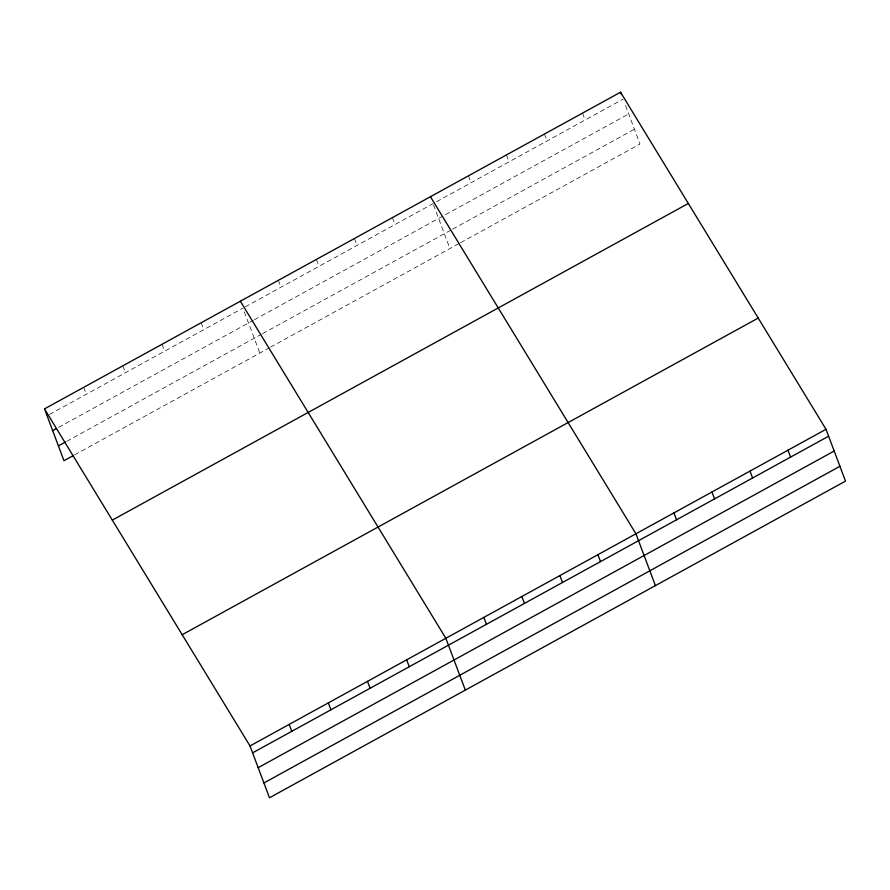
<?xml version="1.0" encoding="UTF-8"?>
<svg xmlns="http://www.w3.org/2000/svg" width="890" height="890" viewBox="0 0 890 890"><rect width="100%" height="100%" fill="white"/><g stroke="black" fill="none" stroke-linecap="round" stroke-linejoin="round"><path stroke-width="0.67" stroke-dasharray="4.45 3.34" d="M49.473 414.495L242.948 308.129M245.317 306.828L433.03 203.632M436.601 201.674L623.122 99.135M58.607 427.356L253.272 320.344M254.451 319.688L628.696 113.953M66.717 441.318L261.382 334.306M262.572 333.65L451.475 229.809M452.665 229.153L634.437 129.228M74.66 454.834L269.336 347.823M270.516 347.167L459.418 243.326M460.608 242.67L639.999 144.046L624.513 102.84M582.505 113.13L585.108 120.039M544.491 134.023L547.083 140.931M506.466 154.927L509.069 161.835M468.452 175.831L471.055 182.739M433.497 204.867L449.917 248.544M392.423 217.627L395.015 224.536M354.398 238.52L357.001 245.429M316.384 259.424L318.976 266.333M278.37 280.328L280.962 287.236M244.338 311.834L259.824 353.041M201.173 322.759L203.777 329.667M162.013 344.285L164.606 351.194M122.842 365.823L125.434 372.732M83.671 387.35L86.263 394.259"/><path stroke-width="1.33" d="M44.5 408.888L620.519 92.226L826.02 429.291L845.5 481.112L269.481 797.774L250.001 745.953L44.5 408.888L63.98 460.709L73.47 455.491M52.666 430.615L56.226 428.657M58.406 445.89L65.526 441.974M112.318 520.116L688.337 203.454M182.183 634.715L758.202 318.064M250.001 745.953L826.02 429.291M252.593 752.862L828.623 436.2M258.167 767.681L834.186 451.019M263.907 782.955L839.926 466.293M430.437 196.723L635.938 533.789L655.407 585.609M240.345 301.221L445.846 638.286L465.325 690.106M788.006 450.195L790.598 457.093M620.519 92.226L621.387 94.529M749.992 471.088L752.584 477.997M711.967 491.992L714.57 498.901M673.952 512.885L676.545 519.793M597.913 554.692L600.516 561.601M559.899 575.585L562.491 582.494M521.885 596.489L524.477 603.398M483.86 617.382L486.463 624.29M406.674 659.824L409.278 666.732M367.503 681.351L370.107 688.259M328.332 702.889L330.935 709.797M289.172 724.415L291.764 731.324"/></g></svg>
